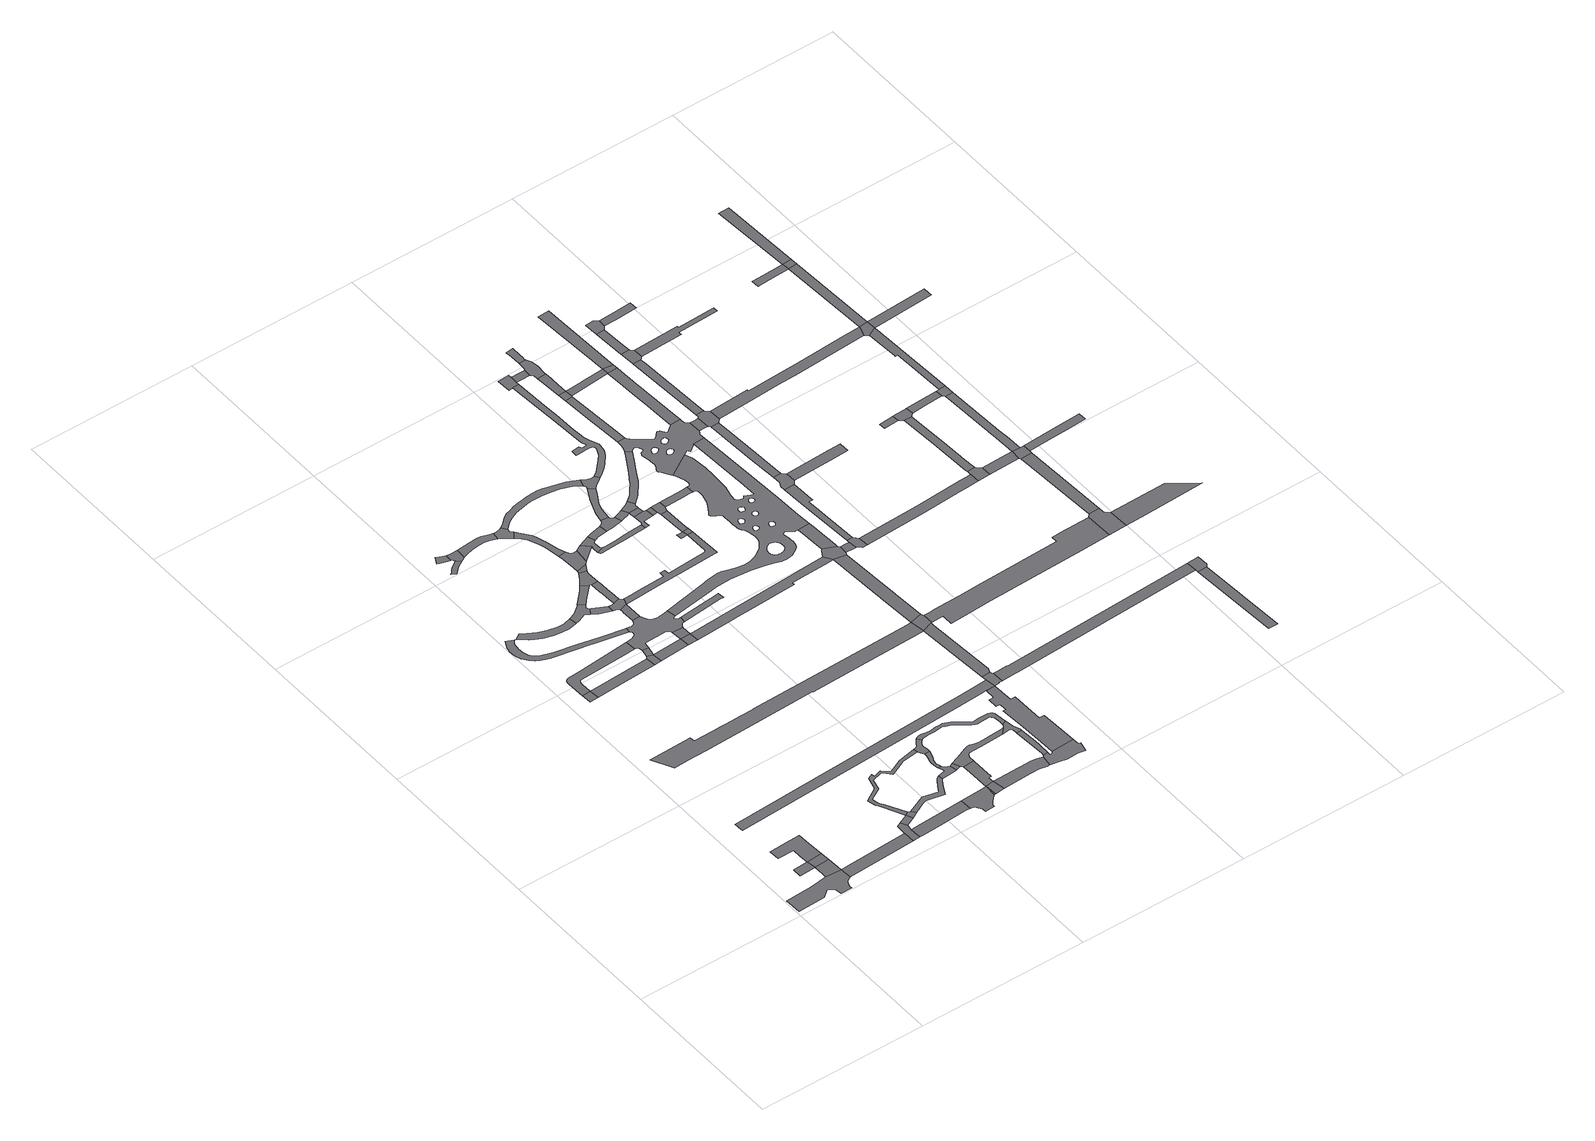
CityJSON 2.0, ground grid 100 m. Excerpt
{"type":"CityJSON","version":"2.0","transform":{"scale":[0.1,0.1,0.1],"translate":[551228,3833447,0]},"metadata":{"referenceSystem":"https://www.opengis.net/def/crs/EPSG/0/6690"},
"CityObjects":{
"road1":{"type":"Road","geometry":[{"type":"MultiSurface","lod":"1","boundaries":[[[0,1,2,3,4,5,6,7,8,9,10,11,12,13,14]]]}]},
"road2":{"type":"Road","geometry":[{"type":"MultiSurface","lod":"1","boundaries":[[[15,16,17,18]]]}]},
"road3":{"type":"Road","attributes":{"RoadStructureAttribute.sectionType":"1"},"geometry":[{"type":"MultiSurface","lod":"1","boundaries":[[[19,20,21,22,23,24,25,26,15,27]]]}]},
"road4":{"type":"Road","geometry":[{"type":"MultiSurface","lod":"1","boundaries":[[[28,29,18,30,0,14]]]}]},
"road5":{"type":"Road","geometry":[{"type":"MultiSurface","lod":"1","boundaries":[[[27,15,18,29]]]}]},
"road6":{"type":"Road","attributes":{"RoadStructureAttribute.sectionType":"1"},"geometry":[{"type":"MultiSurface","lod":"1","boundaries":[[[31,32,14,13,33]]]}]},
"road7":{"type":"Road","geometry":[{"type":"MultiSurface","lod":"1","boundaries":[[[34,35,36,37]]]}]},
"road8":{"type":"Road","geometry":[{"type":"MultiSurface","lod":"1","boundaries":[[[38,39,31,33,40,41,42]]]}]},
"road9":{"type":"Road","attributes":{"RoadStructureAttribute.sectionType":"1"},"geometry":[{"type":"MultiSurface","lod":"1","boundaries":[[[43,38,42,44]]]}]},
"road10":{"type":"Road","attributes":{"RoadStructureAttribute.sectionType":"1"},"geometry":[{"type":"MultiSurface","lod":"1","boundaries":[[[45,34,37,46,47]]]}]},
"road11":{"type":"Road","attributes":{"RoadStructureAttribute.sectionType":"1"},"geometry":[{"type":"MultiSurface","lod":"1","boundaries":[[[48,49,50,51,52,53,54,55,35,34,56,57,58,59,60,61,62,63]]]}]},
"road12":{"type":"Road","geometry":[{"type":"MultiSurface","lod":"1","boundaries":[[[64,65,43,44,66,67]]]}]},
"road13":{"type":"Road","attributes":{"RoadStructureAttribute.sectionType":"1"},"geometry":[{"type":"MultiSurface","lod":"1","boundaries":[[[68,69,70,71,72,73,74,75,76,77,78,79,80,81,82,83,84,85]]]}]},
"road14":{"type":"Road","attributes":{"RoadStructureAttribute.sectionType":"1"},"geometry":[{"type":"MultiSurface","lod":"1","boundaries":[[[86,87,88,89,90,91,92,93,94,95,96,97,98,99,100,101,102,103,104,105,106,107,108,109,110,111,112,113,114,115,116,117,118,119,120]]]}]},
"road15":{"type":"Road","attributes":{"RoadStructureAttribute.sectionType":"1"},"geometry":[{"type":"MultiSurface","lod":"1","boundaries":[[[121,122,123,124,41,40,125,126,127,128,129]]]}]},
"road16":{"type":"Road","attributes":{"RoadStructureAttribute.sectionType":"1"},"geometry":[{"type":"MultiSurface","lod":"1","boundaries":[[[130,131,132,133,134,135,136,137,138,139,140,141]]]}]},
"road17":{"type":"Road","geometry":[{"type":"MultiSurface","lod":"1","boundaries":[[[142,143,144,145,146,147,148,149,150,151,152]]]}]},
"road18":{"type":"Road","attributes":{"RoadStructureAttribute.sectionType":"7"},"geometry":[{"type":"MultiSurface","lod":"1","boundaries":[[[65,153,154,155,156,157,158,159,160,161,162,163,164,165,166,167,168,169,170,171,172,173,174,175,176,177,178,43]]]}]},
"road19":{"type":"Road","geometry":[{"type":"MultiSurface","lod":"1","boundaries":[[[179,45,47,180,181]]]}]},
"road20":{"type":"Road","attributes":{"RoadStructureAttribute.sectionType":"1"},"geometry":[{"type":"MultiSurface","lod":"1","boundaries":[[[182,183,184,185,186,187,188,189,67,66,190,191,192,193,194,195,196]]]}]},
"road21":{"type":"Road","geometry":[{"type":"MultiSurface","lod":"1","boundaries":[[[197,152,151,198,199,130,141,200,201,202]]]}]},
"road22":{"type":"Road","geometry":[{"type":"MultiSurface","lod":"1","boundaries":[[[203,204,179,181,205,206]]]}]},
"road23":{"type":"Road","geometry":[{"type":"MultiSurface","lod":"1","boundaries":[[[207,208,209,85,84,210,211,212,213,214,215,216,217,218]]]}]},
"road24":{"type":"Road","attributes":{"RoadStructureAttribute.sectionType":"1"},"geometry":[{"type":"MultiSurface","lod":"1","boundaries":[[[219,220,221,222,223,224,225,226,227,228,229,230,231,232,233,234]]]}]},
"road25":{"type":"Road","attributes":{"RoadStructureAttribute.sectionType":"1"},"geometry":[{"type":"MultiSurface","lod":"1","boundaries":[[[235,181,180,236,237]]]}]},
"road26":{"type":"Road","attributes":{"RoadStructureAttribute.sectionType":"1"},"geometry":[{"type":"MultiSurface","lod":"1","boundaries":[[[238,215,214,239,240,241]]]}]},
"road27":{"type":"Road","geometry":[{"type":"MultiSurface","lod":"1","boundaries":[[[242,243,121,129,244,245,246,247,248,249,250,251,252]]]}]},
"road28":{"type":"Road","attributes":{"RoadStructureAttribute.sectionType":"1"},"geometry":[{"type":"MultiSurface","lod":"1","boundaries":[[[253,254,255,256,257,202,201,258,259,260,261,262,263,264]]]}]},
"road29":{"type":"Road","attributes":{"RoadStructureAttribute.sectionType":"1"},"geometry":[{"type":"MultiSurface","lod":"1","boundaries":[[[265,266,267,207,218,268,269]]]}]},
"road30":{"type":"Road","attributes":{"RoadStructureAttribute.sectionType":"1"},"geometry":[{"type":"MultiSurface","lod":"1","boundaries":[[[270,271,272,273,274,275,276,277,278,279,280,281,282,283,284,285,286,287,288,289,290,291,292,293,294,295,296]]]}]},
"road31":{"type":"Road","geometry":[{"type":"MultiSurface","lod":"1","boundaries":[[[297,298,299,300,301,302,303,304,305,306,307,308,105,104,309,310,311,312,313,48,63,314,315,203,206,316,317,318,319,320,321,322,323,324,325,326,327,328,329,330,331,332,333]]]}]},
"road32":{"type":"Road","geometry":[{"type":"MultiSurface","lod":"1","boundaries":[[[334,335,336,182,196,337,338,339,340,341,342]]]}]},
"road33":{"type":"Road","attributes":{"RoadStructureAttribute.sectionType":"1"},"geometry":[{"type":"MultiSurface","lod":"1","boundaries":[[[343,344,345,346,347,348,304,303]]]}]},
"road34":{"type":"Road","geometry":[{"type":"MultiSurface","lod":"1","boundaries":[[[349,350,351,352,353,241,240,354,355,346,345,356]]]}]},
"road35":{"type":"Road","attributes":{"RoadStructureAttribute.sectionType":"1"},"geometry":[{"type":"MultiSurface","lod":"1","boundaries":[[[242,252,357]]]}]},
"road36":{"type":"Road","geometry":[{"type":"MultiSurface","lod":"1","boundaries":[[[358,235,237,359]]]}]},
"road37":{"type":"Road","attributes":{"RoadStructureAttribute.sectionType":"1"},"geometry":[{"type":"MultiSurface","lod":"1","boundaries":[[[360,361,362,363,364,365,366,367,368,369,370,371,372,373,374,375,334,342]]]}]},
"road38":{"type":"Road","geometry":[{"type":"MultiSurface","lod":"1","boundaries":[[[322,235,358,323]]]}]},
"road39":{"type":"Road","geometry":[{"type":"MultiSurface","lod":"1","boundaries":[[[376,242,357,377]]]}]},
"road40":{"type":"Road","attributes":{"RoadStructureAttribute.sectionType":"1"},"geometry":[{"type":"MultiSurface","lod":"1","boundaries":[[[378,379,380,381,382,383,384,385,351,350]]]}]},
"road41":{"type":"Road","geometry":[{"type":"MultiSurface","lod":"1","boundaries":[[[386,339,338,387,388]]]}]},
"road42":{"type":"Road","geometry":[{"type":"MultiSurface","lod":"1","boundaries":[[[389,390,265,269,391,392,382,381,393,394]]]}]},
"road43":{"type":"Road","geometry":[{"type":"MultiSurface","lod":"1","boundaries":[[[395,396,397,398,165,164,399,369,368,400,401,402,403,404,405,406]]]}]},
"road44":{"type":"Road","attributes":{"RoadStructureAttribute.sectionType":"1"},"geometry":[{"type":"MultiSurface","lod":"1","boundaries":[[[407,408,409,410,411,412,413,414,242,376]]]}]},
"road45":{"type":"Road","geometry":[{"type":"MultiSurface","lod":"1","boundaries":[[[415,416,417,418,264,263,419,420,421,422,423,424]]]}]},
"road46":{"type":"Road","attributes":{"RoadStructureAttribute.sectionType":"1"},"geometry":[{"type":"MultiSurface","lod":"1","boundaries":[[[425,426,389,394]]]}]},
"road47":{"type":"Road","attributes":{"RoadStructureAttribute.sectionType":"1"},"geometry":[{"type":"MultiSurface","lod":"1","boundaries":[[[427,428,429,430,431,432,433,434,435,422,421,436,437,438,439,440,441,442,443]]]}]},
"road48":{"type":"Road","geometry":[{"type":"MultiSurface","lod":"1","boundaries":[[[444,445,446,447,443,442,448,449,426,425,450,451]]]}]},
"road49":{"type":"Road","attributes":{"RoadStructureAttribute.sectionType":"1"},"geometry":[{"type":"MultiSurface","lod":"1","boundaries":[[[452,453,454,455,376,377,456,457,458,459,460,461]]]}]},
"road50":{"type":"Road","attributes":{"RoadStructureAttribute.sectionType":"1"},"geometry":[{"type":"MultiSurface","lod":"1","boundaries":[[[462,451,450,463]]]}]},
"road51":{"type":"Road","attributes":{"RoadStructureAttribute.sectionType":"1"},"geometry":[{"type":"MultiSurface","lod":"1","boundaries":[[[464,465,466,467,468,469,470,471,472,473,386,388,474,412,411,475,476,477,478,479,480]]]}]},
"road52":{"type":"Road","attributes":{"RoadStructureAttribute.sectionType":"1"},"geometry":[{"type":"MultiSurface","lod":"1","boundaries":[[[481,482,483,484,327,326]]]}]},
"road53":{"type":"Road","geometry":[{"type":"MultiSurface","lod":"1","boundaries":[[[485,486,462,463,487,488,489,490,491,492,493]]]}]},
"road54":{"type":"Road","attributes":{"RoadStructureAttribute.sectionType":"1"},"geometry":[{"type":"MultiSurface","lod":"1","boundaries":[[[494,495,496,497,498,499,500,501,502,503,504,505,506,507,508,509,510,511,512,513,514,515,516,395,406,517,518,519,520,521,522,523,524,525,526,527,528,529,530,531,532,533,534,535,536]]]}]},
"road55":{"type":"Road","attributes":{"RoadStructureAttribute.sectionType":"1"},"geometry":[{"type":"MultiSurface","lod":"1","boundaries":[[[537,538,539,540,541,542,543,544,545,546,547,548,549,550,551,552,553,554,555,356,345]]]}]},
"road56":{"type":"Road","attributes":{"RoadStructureAttribute.sectionType":"1"},"geometry":[{"type":"MultiSurface","lod":"1","boundaries":[[[556,557,558,559,485,493,560,561]]]}]},
"road57":{"type":"Road","attributes":{"RoadStructureAttribute.sectionType":"1"},"geometry":[{"type":"MultiSurface","lod":"1","boundaries":[[[562,563,564,565,566,567,568,569,570,571,572,573,574,415,424,575,576,577,578,579,580,581,582,583,584,585,586,587]]]}]},
"road58":{"type":"Road","attributes":{"RoadStructureAttribute.sectionType":"1"},"geometry":[{"type":"MultiSurface","lod":"1","boundaries":[[[588,589,590,591,592,489,488,593,594,595,596,597,598]]]}]},
"road59":{"type":"Road","attributes":{"RoadStructureAttribute.sectionType":"1"},"geometry":[{"type":"MultiSurface","lod":"1","boundaries":[[[599,600,601,602,603,604,605,606]]]}]},
"road60":{"type":"Road","geometry":[{"type":"MultiSurface","lod":"1","boundaries":[[[607,608,609,536,535,610,480,479,611,612,613,614,602,601]]]}]},
"road61":{"type":"Road","geometry":[{"type":"MultiSurface","lod":"1","boundaries":[[[605,615,461,460,616,617,618,619,620,621,622,623,624,625,606]]]}]},
"road62":{"type":"Road","geometry":[{"type":"MultiSurface","lod":"1","boundaries":[[[626,627,628,556,561,629,630,631,632,633,634,635,636,637]]]}]},
"road63":{"type":"Road","geometry":[{"type":"MultiSurface","lod":"1","boundaries":[[[638,639,640,641,358,359,642,643,644,645,646,647,648,649,650,651,652]]]}]},
"road64":{"type":"Road","attributes":{"RoadStructureAttribute.sectionType":"1"},"geometry":[{"type":"MultiSurface","lod":"1","boundaries":[[[653,654,655,656,626,637,657,658,659,660,661]]]}]},
"road65":{"type":"Road","attributes":{"RoadStructureAttribute.sectionType":"1"},"geometry":[{"type":"MultiSurface","lod":"1","boundaries":[[[662,663,664,634,633,665,666,667]]]}]},
"road66":{"type":"Road","attributes":{"RoadStructureAttribute.sectionType":"1"},"geometry":[{"type":"MultiSurface","lod":"1","boundaries":[[[668,669,670,671,672,673,674,675,676,677,678,679,680,681,682,683,684,685,686,687,623,622]]]}]},
"road67":{"type":"Road","geometry":[{"type":"MultiSurface","lod":"1","boundaries":[[[688,689,690,691,588,598,692,693,694,695]]]}]},
"road68":{"type":"Road","attributes":{"RoadStructureAttribute.sectionType":"1"},"geometry":[{"type":"MultiSurface","lod":"1","boundaries":[[[696,667,697,689,688]]]}]},
"road69":{"type":"Road","geometry":[{"type":"MultiSurface","lod":"1","boundaries":[[[698,699,700,544,701]]]}]},
"road70":{"type":"Road","geometry":[{"type":"MultiSurface","lod":"1","boundaries":[[[702,703,662,667,696,704,705,706]]]}]},
"road71":{"type":"Road","geometry":[{"type":"MultiSurface","lod":"1","boundaries":[[[707,701,544,543]]]}]},
"road72":{"type":"Road","geometry":[{"type":"MultiSurface","lod":"1","boundaries":[[[708,709,587,586,710,711,653,661,712,713,714,715,716]]]}]},
"road73":{"type":"Road","attributes":{"RoadStructureAttribute.sectionType":"1"},"geometry":[{"type":"MultiSurface","lod":"1","boundaries":[[[717,695,694,718]]]}]},
"road74":{"type":"Road","attributes":{"RoadStructureAttribute.sectionType":"1"},"geometry":[{"type":"MultiSurface","lod":"1","boundaries":[[[719,720,721,722,701,707]]]}]},
"road75":{"type":"Road","geometry":[{"type":"MultiSurface","lod":"1","boundaries":[[[723,724,219,234,725,726,727,728,729,730]]]}]},
"road76":{"type":"Road","attributes":{"RoadStructureAttribute.sectionType":"1"},"geometry":[{"type":"MultiSurface","lod":"1","boundaries":[[[731,732,733,734,735,736,737,738,739,740,741,742,743,744,745,746,747,748,749,750,751,752,753,754,755,756,757,758,759,760,761,762,763,764,765,766,767,768,769,770,771,772,773,774,775,776,777,778,779,780,781,782,783,784,785,786,787,788,789,790,791,792,793,794,795,796,797,798,799,800,801,802,803,804,805,806,807,808,809,333,332,810,811,812,813,814,815,816,817,818,819,820,821,822,823,824,825,826,827,828,829,830,831,832,833,834,835,836,837,838],[839,840,841,842,843,844,845,846,847,848,849,850,851,852,853,854,855,856,857,858,859,860,861,862,863,864,865,866,867,868,869],[870,871,872,873,874,875,876,877,878,879,880,881,882,883,884,885,886,887,888,889,890,891,892,893,894,895,896,897,898,899,900],[901,902,903,904,905,906,907,908,909,910,911,912,913,914,915,916],[917,918,919,920,921,922,923,924,925,926,927,928,929,930,931,932,933,934,935],[936,937,938,939,940,941,942,943,944,945,946,947,948,949,950,951,952],[953,954,955,956,957,958,959,960,961,962,963,964,965,966,967,968,969],[970,971,972,973,974,975,976,977,978,979,980,981,982,983,984,985,986,987,988,989,990,991,992,993]]]}]},
"road77":{"type":"Road","geometry":[{"type":"MultiSurface","lod":"1","boundaries":[[[994,717,718,995,721,720,996,997]]]}]},
"road78":{"type":"Road","attributes":{"RoadStructureAttribute.sectionType":"1"},"geometry":[{"type":"MultiSurface","lod":"1","boundaries":[[[998,999,1000,1001,295,1002,724,723]]]}]},
"road79":{"type":"Road","attributes":{"RoadStructureAttribute.sectionType":"1"},"geometry":[{"type":"MultiSurface","lod":"1","boundaries":[[[1003,1004,1005,1006,1007,1008,1009,1010,1011,702,706,1012,1013,1014,1015,1016,1017,1018,1019]]]}]},
"road80":{"type":"Road","geometry":[{"type":"MultiSurface","lod":"1","boundaries":[[[1020,296,295,1001,1021,1022]]]}]},
"road81":{"type":"Road","geometry":[{"type":"MultiSurface","lod":"1","boundaries":[[[763,1023,1024,1025,1026,1027,994,997,1028,1029,1030,1031,764]]]}]},
"road82":{"type":"Road","attributes":{"RoadStructureAttribute.sectionType":"1"},"geometry":[{"type":"MultiSurface","lod":"1","boundaries":[[[652,1032,296,1020,1033]]]}]},
"road83":{"type":"Road","attributes":{"RoadStructureAttribute.sectionType":"1"},"geometry":[{"type":"MultiSurface","lod":"1","boundaries":[[[1034,1035,1036,1037,1038,1039,1040,1041,1042,1043,1044,1045,1046,1047,1048,1049,1050,1051,1052,1053,1054,1055,1056,1057,1058,1059,1060,1061,1062,1063,1064,1065,1066,1067,1068,1069,1070,1071,1072,1073,716,715]]]}]},
"road84":{"type":"Road","geometry":[{"type":"MultiSurface","lod":"1","boundaries":[[[1074,1075,638,652,1033,1076,1077,1078,1079]]]}]},
"road85":{"type":"Road","geometry":[{"type":"MultiSurface","lod":"1","boundaries":[[[1080,1081,835,834,1082,1074,1079]]]}]},
"road86":{"type":"Road","geometry":[{"type":"MultiSurface","lod":"1","boundaries":[[[1083,1084,1085,1086,1050,1049,1087,1088]]]}]},
"road87":{"type":"Road","attributes":{"RoadStructureAttribute.sectionType":"1"},"geometry":[{"type":"MultiSurface","lod":"1","boundaries":[[[1089,1090,1078,1077,1091,1092]]]}]},
"road88":{"type":"Road","attributes":{"RoadStructureAttribute.sectionType":"1"},"geometry":[{"type":"MultiSurface","lod":"1","boundaries":[[[1093,1094,1095,1096,1097,1098]]]}]},
"road89":{"type":"Road","attributes":{"RoadStructureAttribute.sectionType":"1"},"geometry":[{"type":"MultiSurface","lod":"1","boundaries":[[[1099,1100,1088,1087,1101,1102,1103,1104]]]}]},
"road90":{"type":"Road","geometry":[{"type":"MultiSurface","lod":"1","boundaries":[[[1105,1106,1089,1092,1107,1108,1109,1110,1111,1112]]]}]},
"road91":{"type":"Road","geometry":[{"type":"MultiSurface","lod":"1","boundaries":[[[1113,1114,1095,1094,1115]]]}]},
"road92":{"type":"Road","geometry":[{"type":"MultiSurface","lod":"1","boundaries":[[[1116,1117,732,731,1118,1119,1120,1121,1122,1123,1124,1125,1126,1127,1128,1129,1130,1131,1132,1133,1134,1135,1136,1137,1138,1139,1140,1141,1142,1143,1144,1098,1097,1145,1146,1147,1003,1019,1148,1149,1150,1151,1152,1153,1154,1155,1156,1157,1158,1159,1160,1161,1162,1163,1164,1165,1166,1167,1168,1169,1170,757,756],[1171,1172,1173,1174,1175,1176,1177,1178,1179,1180,1181,1182,1183,1184,1185,1186,1187],[1188,1189,1190,1191,1192,1193,1194,1195,1196,1197,1198,1199,1200,1201,1202,1203,1204,1205],[1206,1207,1208,1209,1210,1211,1212,1213,1214,1215,1216,1217,1218,1219,1220,1221,1222]]]}]},
"road93":{"type":"Road","attributes":{"RoadStructureAttribute.sectionType":"1"},"geometry":[{"type":"MultiSurface","lod":"1","boundaries":[[[1223,1224,1225,1226,1227,1228,1114,1113]]]}]},
"road94":{"type":"Road","geometry":[{"type":"MultiSurface","lod":"1","boundaries":[[[1229,1230,1231,1232,1233,1234,1235,1236,1237,1238,1239,1106,1105]]]}]},
"road95":{"type":"Road","geometry":[{"type":"MultiSurface","lod":"1","boundaries":[[[1240,1241,1242,1104,1103,1243,1244,1227,1226,1245,1246,1247,1248,1249]]]}]},
"road96":{"type":"Road","attributes":{"RoadStructureAttribute.sectionType":"1"},"geometry":[{"type":"MultiSurface","lod":"1","boundaries":[[[1250,1251,1252,1253,1254,1255,1256,1240,1249]]]}]},
"road97":{"type":"Road","attributes":{"RoadStructureAttribute.sectionType":"1"},"geometry":[{"type":"MultiSurface","lod":"1","boundaries":[[[1257,1258,1259,1260,1113,1115,1261]]]}]},
"road98":{"type":"Road","geometry":[{"type":"MultiSurface","lod":"1","boundaries":[[[1262,1263,1264,1265,1236,1235,1266,1267]]]}]},
"road99":{"type":"Road","geometry":[{"type":"MultiSurface","lod":"1","boundaries":[[[1268,1269,1270,1271,1272,1263,1262]]]}]},
"road100":{"type":"Road","geometry":[{"type":"MultiSurface","lod":"1","boundaries":[[[1273,1274,1275,1122,1121,1276,1277]]]}]},
"road101":{"type":"Road","attributes":{"RoadStructureAttribute.sectionType":"1"},"geometry":[{"type":"MultiSurface","lod":"1","boundaries":[[[1278,1279,1280,1281,1282,730,729,1283,1284,1285]]]}]},
"road102":{"type":"Road","attributes":{"RoadStructureAttribute.sectionType":"1"},"geometry":[{"type":"MultiSurface","lod":"1","boundaries":[[[1286,1287,1288,1289,1290,1261,1291,1292,1293,1294,1295,1129,1128]]]}]},
"road103":{"type":"Road","attributes":{"RoadStructureAttribute.sectionType":"1"},"geometry":[{"type":"MultiSurface","lod":"1","boundaries":[[[1296,1297,1298,1299,1300,1301,1302,1303,1022,1021,1304,1305,1306,1307,1308,1309,1310,1311,1312,1313,1314,1315]]]}]},
"road104":{"type":"Road","geometry":[{"type":"MultiSurface","lod":"1","boundaries":[[[1316,1317,1273,1277,1271,1270,1318,1319,1320]]]}]},
"road105":{"type":"Road","geometry":[{"type":"MultiSurface","lod":"1","boundaries":[[[1257,1261,1290,1321]]]}]},
"road106":{"type":"Road","geometry":[{"type":"MultiSurface","lod":"1","boundaries":[[[1322,1323,1324,1325,1267,1266]]]}]},
"road107":{"type":"Road","geometry":[{"type":"MultiSurface","lod":"1","boundaries":[[[1326,1327,1328,1329,1330,1331,1316,1320]]]}]},
"road108":{"type":"Road","attributes":{"RoadStructureAttribute.sectionType":"1"},"geometry":[{"type":"MultiSurface","lod":"1","boundaries":[[[1332,1333,1334,1335,1257,1321]]]}]},
"road109":{"type":"Road","attributes":{"RoadStructureAttribute.sectionType":"1"},"geometry":[{"type":"MultiSurface","lod":"1","boundaries":[[[1336,1337,1338,1339,1340,1112,1111,1341,1342,1343,1344,1345]]]}]},
"road110":{"type":"Road","geometry":[{"type":"MultiSurface","lod":"1","boundaries":[[[1346,1347,1348,1330,1329,1349,1350]]]}]},
"road111":{"type":"Road","geometry":[{"type":"MultiSurface","lod":"1","boundaries":[[[1351,1352,1353,1347,1346]]]}]},
"road112":{"type":"Road","geometry":[{"type":"MultiSurface","lod":"1","boundaries":[[[1354,1355,1353,1352,1356,1357]]]}]},
"road113":{"type":"Road","geometry":[{"type":"MultiSurface","lod":"1","boundaries":[[[1358,1359,1360,1361,1357,1356]]]}]},
"road114":{"type":"Road","geometry":[{"type":"MultiSurface","lod":"1","boundaries":[[[1362,1363,1364,1365,1366,1367,1350,1349]]]}]},
"road115":{"type":"Road","geometry":[{"type":"MultiSurface","lod":"1","boundaries":[[[1368,1369,1336,1345,1370,1371]]]}]},
"road116":{"type":"Road","attributes":{"RoadStructureAttribute.sectionType":"1"},"geometry":[{"type":"MultiSurface","lod":"1","boundaries":[[[1372,1373,1374,1375]]]}]},
"road117":{"type":"Road","attributes":{"RoadStructureAttribute.sectionType":"1"},"geometry":[{"type":"MultiSurface","lod":"1","boundaries":[[[1376,1377,1378,1379,1380,1381,1382,1383,1319,1318,1384,1385,1386,1387,1388,1389]]]}]},
"road118":{"type":"Road","geometry":[{"type":"MultiSurface","lod":"1","boundaries":[[[1390,1391,1392,1393]]]}]},
"road119":{"type":"Road","geometry":[{"type":"MultiSurface","lod":"1","boundaries":[[[1394,1395,1396,1397,1369,1368,1398,1399,1400,1401]]]}]},
"road120":{"type":"Road","geometry":[{"type":"MultiSurface","lod":"1","boundaries":[[[1402,1403,1404,1296,1315,1405,1406]]]}]},
"road121":{"type":"Road","geometry":[{"type":"MultiSurface","lod":"1","boundaries":[[[1407,1278,1285,1375,1374,1408]]]}]},
"road122":{"type":"Road","geometry":[{"type":"MultiSurface","lod":"1","boundaries":[[[1409,1410,1411,1390,1393,1394,1401,1412]]]}]},
"road123":{"type":"Road","attributes":{"RoadStructureAttribute.sectionType":"1"},"geometry":[{"type":"MultiSurface","lod":"1","boundaries":[[[1413,1371,1370,1414]]]}]},
"road124":{"type":"Road","attributes":{"RoadStructureAttribute.sectionType":"1"},"geometry":[{"type":"MultiSurface","lod":"1","boundaries":[[[1415,1416,1404,1403]]]}]},
"road125":{"type":"Road","geometry":[{"type":"MultiSurface","lod":"1","boundaries":[[[1413,1414,1416,1415,1417,1418,1419]]]}]},
"road126":{"type":"Road","geometry":[{"type":"MultiSurface","lod":"1","boundaries":[[[1420,1421,1409,1412,1422,1423,1424]]]}]},
"road127":{"type":"Road","attributes":{"RoadStructureAttribute.sectionType":"1"},"geometry":[{"type":"MultiSurface","lod":"1","boundaries":[[[1425,1426,1427,1428,1429,1430,1431,1413,1419]]]}]},
"road128":{"type":"Road","attributes":{"RoadStructureAttribute.sectionType":"1"},"geometry":[{"type":"MultiSurface","lod":"1","boundaries":[[[1432,1433,1434,1406,1405]]]}]},
"road129":{"type":"Road","geometry":[{"type":"MultiSurface","lod":"1","boundaries":[[[1435,1436,1420,1424,1428,1427]]]}]},
"road130":{"type":"Road","attributes":{"RoadStructureAttribute.sectionType":"1"},"geometry":[{"type":"MultiSurface","lod":"1","boundaries":[[[1437,1438,1439,1440,1441,1442,1436,1435]]]}]},
"road131":{"type":"Road","attributes":{"RoadStructureAttribute.sectionType":"1"},"geometry":[{"type":"MultiSurface","lod":"1","boundaries":[[[1443,1444,1445,1446,1447,1448,1418,1417]]]}]},
"road132":{"type":"Road","geometry":[{"type":"MultiSurface","lod":"1","boundaries":[[[1449,1376,1389,1438,1437]]]}]},
"road133":{"type":"Road","geometry":[{"type":"MultiSurface","lod":"1","boundaries":[[[1450,1451,1452,1453,1454,1455]]]}]},
"road134":{"type":"Road","attributes":{"RoadStructureAttribute.sectionType":"1"},"geometry":[{"type":"MultiSurface","lod":"1","boundaries":[[[1456,1455,1376,1449]]]}]},
"road135":{"type":"Road","geometry":[{"type":"MultiSurface","lod":"1","boundaries":[[[1457,1450,1455,1456]]]}]},
"road136":{"type":"Road","attributes":{"RoadStructureAttribute.sectionType":"1"},"geometry":[{"type":"MultiSurface","lod":"1","boundaries":[[[1458,1459,1450,1457]]]}]},
"road137":{"type":"Road","attributes":{"RoadStructureAttribute.sectionType":"1"},"geometry":[{"type":"MultiSurface","lod":"1","boundaries":[[[1460,1461,1449,1437]]]}]}
},
"vertices":[
[271,150,0],[171,137,0],[11,129,0],[15,31,0],[176,38,0],[222,73,0],[245,58,0],[255,43,0],[260,8,0],[325,7,0],[325,24,0],[330,42,0],[340,62,0],[367,75,0],[362,144,0],
[262,292,0],[173,286,0],[174,231,0],[270,236,0],
[352,357,0],[350,395,0],[347,468,0],[261,465,0],[160,462,0],[163,398,0],[260,401,0],[261,345,0],[355,298,0],
[362,176,0],[358,241,0],[271,176,0],
[773,162,0],[428,148,0],[776,95,0],
[153,1927,0],[102,1925,0],[105,1865,0],[157,1868,0],
[802,237,0],[776,225,0],[818,98,0],[814,165,0],[819,200,0],
[857,262,0],[875,228,0],
[519,1945,0],[335,1877,0],[522,1887,0],
[510,2102,0],[428,2095,0],[214,2077,0],[126,2070,0],[114,2066,0],[105,2059,0],[99,2048,0],[98,2030,0],[151,1971,0],[150,1979,0],[150,1999,0],[154,2013,0],[162,2021,0],[178,2022,0],[449,2035,0],[515,2039,0],
[884,273,0],[878,278,0],[913,247,0],[894,272,0],
[350,2396,0],[346,2395,0],[307,2396,0],[249,2408,0],[201,2425,0],[156,2452,0],[123,2473,0],[86,2449,0],[101,2437,0],[137,2407,0],[160,2392,0],[194,2375,0],[255,2358,0],[296,2352,0],[336,2349,0],[353,2352,0],[395,2362,0],[387,2407,0],
[35,2471,0],[12,2425,0],[10,2415,0],[6,2399,0],[8,2374,0],[11,2352,0],[17,2334,0],[22,2322,0],[29,2309,0],[46,2288,0],[53,2282,0],[68,2270,0],[90,2257,0],[117,2245,0],[138,2237,0],[297,2206,0],[336,2199,0],[396,2186,0],[566,2151,0],[570,2182,0],[442,2208,0],[384,2220,0],[314,2234,0],[178,2262,0],[114,2281,0],[108,2285,0],[87,2298,0],[70,2318,0],[65,2325,0],[55,2353,0],[51,2388,0],[54,2400,0],[58,2423,0],[67,2440,0],[78,2449,0],
[1138,181,0],[1061,177,0],[875,168,0],[842,167,0],[842,99,0],[973,105,0],[1094,112,0],[1114,112,0],[1142,112,0],
[189,3086,0],[181,3078,0],[172,3072,0],[163,3065,0],[145,3053,0],[142,3050,0],[125,3031,0],[111,3021,0],[137,3004,0],[158,3024,0],[173,3038,0],[211,3062,0],
[172,3143,0],[145,3153,0],[127,3166,0],[103,3125,0],[117,3119,0],[127,3114,0],[136,3111,0],[148,3107,0],[156,3104,0],[174,3101,0],[177,3141,0],
[817,393,0],[804,414,0],[803,415,0],[794,457,0],[866,500,0],[881,563,0],[945,582,0],[964,562,0],[987,539,0],[1010,549,0],[1084,583,0],[1180,595,0],[1177,619,0],[1073,600,0],[1011,571,0],[990,561,0],[951,598,0],[905,583,0],[901,601,0],[873,589,0],[853,513,0],[770,462,0],[783,413,0],[784,408,0],[790,399,0],[799,385,0],
[528,1960,0],[565,1890,0],[562,1948,0],
[1160,391,0],[1143,381,0],[1132,369,0],[1113,338,0],[1091,301,0],[1002,321,0],[933,290,0],[912,280,0],[974,278,0],[994,287,0],[1006,287,0],[1103,266,0],[1132,319,0],[1153,356,0],[1161,364,0],
[208,3140,0],[181,3101,0],[187,3093,0],[222,3067,0],[240,3076,0],[243,3139,0],
[537,2008,0],[535,1983,0],[565,1963,0],[572,2002,0],
[482,2467,0],[472,2457,0],[427,2423,0],[415,2366,0],[458,2385,0],[467,2388,0],[482,2377,0],[490,2371,0],[512,2405,0],[504,2414,0],[502,2424,0],[511,2439,0],
[1768,802,0],[1752,801,0],[1702,799,0],[1596,792,0],[1290,778,0],[654,749,0],[142,725,0],[146,667,0],[144,696,0],[147,667,0],[472,682,0],[1060,709,0],[1561,733,0],[1703,741,0],[1723,742,0],[1775,744,0],
[739,1956,0],[687,1896,0],[742,1899,0],
[520,2401,0],[525,2349,0],[594,2323,0],[594,2362,0],
[1301,189,0],[1260,187,0],[1167,105,0],[1177,90,0],[1190,70,0],[1191,48,0],[1245,51,0],[1247,63,0],[1262,83,0],[1279,103,0],[1297,116,0],
[444,3133,0],[425,3139,0],[399,3147,0],[365,3150,0],[322,3146,0],[270,3087,0],[305,3096,0],[340,3101,0],[385,3105,0],[416,3097,0],[454,3083,0],[460,3129,0],
[573,2567,0],[552,2540,0],[523,2510,0],[549,2478,0],[609,2539,0],
[1717,1359,0],[1697,1358,0],[1535,1355,0],[970,1340,0],[719,1335,0],[718,1335,0],[639,1334,0],[547,1332,0],[503,1331,0],[502,1331,0],[501,1331,0],[452,1330,0],[407,1330,0],[345,1328,0],[345,1343,0],[344,1358,0],[89,1354,0],[152,1232,0],[235,1235,0],[347,1238,0],[641,1247,0],[1032,1258,0],[1032,1255,0],[1430,1265,0],[1698,1272,0],[1736,1273,0],[1722,1359,0],
[790,2156,0],[744,2150,0],[728,2151,0],[711,2158,0],[698,2167,0],[688,2182,0],[677,2211,0],[630,2209,0],[625,2191,0],[618,2183,0],[600,2178,0],[590,2179,0],[578,2142,0],[578,2127,0],[570,2117,0],[559,2112,0],[545,2105,0],[532,2035,0],[535,2028,0],[575,2022,0],[579,2037,0],[588,2041,0],[707,2044,0],[721,2039,0],[732,2032,0],[735,2020,0],[797,2017,0],[803,2031,0],[813,2041,0],[828,2046,0],[833,2081,0],[817,2081,0],[808,2086,0],[802,2096,0],[805,2101,0],[817,2106,0],[807,2159,0],
[1193,441,0],[1201,420,0],[1205,403,0],[1244,371,0],[1259,374,0],[1248,414,0],[1239,419,0],[1224,427,0],[1212,440,0],
[676,2287,0],[675,2289,0],[674,2320,0],[630,2305,0],[630,2290,0],[629,2284,0],
[682,2361,0],[670,2375,0],[631,2363,0],[626,2361,0],[616,2359,0],[617,2320,0],[627,2311,0],[689,2359,0],
[1307,117,0],
[799,1959,0],[802,1902,0],
[1207,455,0],[1204,465,0],[1203,475,0],[1205,488,0],[1207,494,0],[1210,504,0],[1218,520,0],[1225,541,0],[1231,561,0],[1199,561,0],[1199,547,0],[1198,534,0],[1191,511,0],[1187,491,0],[1187,489,0],[1188,466,0],
[1350,197,0],[1364,122,0],
[668,2410,0],[666,2463,0],[664,2509,0],[663,2537,0],[623,2535,0],[626,2477,0],[627,2452,0],[628,2423,0],
[1269,424,0],[1273,378,0],[1287,382,0],
[624,2642,0],[600,2604,0],[616,2544,0],[618,2543,0],[659,2613,0],[664,2631,0],
[1232,672,0],[1215,648,0],[1205,631,0],[1195,625,0],[1196,571,0],[1231,578,0],[1230,592,0],[1227,604,0],[1228,614,0],[1232,626,0],[1243,643,0],[1252,651,0],
[1350,232,0],[1366,233,0],[1366,241,0],[1365,298,0],[1364,372,0],[1299,371,0],[1300,290,0],[1301,207,0],
[514,3139,0],[500,3131,0],[486,3129,0],[475,3128,0],[485,3065,0],[514,3041,0],[519,3037,0],[546,3075,0],[532,3094,0],[534,3108,0],
[691,2673,0],[629,2657,0],
[650,2845,0],[632,2917,0],[630,2927,0],[626,2941,0],[612,2980,0],[604,3001,0],[586,3025,0],[579,3036,0],[569,3048,0],[547,3011,0],[567,2987,0],[584,2955,0],[595,2922,0],[598,2909,0],[607,2877,0],[619,2799,0],[663,2806,0],
[700,2776,0],[690,2777,0],[680,2780,0],[671,2790,0],[623,2769,0],[629,2689,0],[704,2689,0],[714,2779,0],
[1621,197,0],[1585,200,0],[1563,201,0],[1516,201,0],[1534,131,0],[1589,132,0],[1624,124,0],[1631,123,0],[1646,121,0],[1658,189,0],
[751,2798,0],[793,2758,0],
[1612,474,0],[1581,472,0],[1471,466,0],[1449,468,0],[1432,474,0],[1430,475,0],[1420,479,0],[1402,476,0],[1386,472,0],[1313,442,0],[1295,378,0],[1364,410,0],[1372,425,0],[1382,433,0],[1451,436,0],[1592,442,0],[1624,475,0],
[1071,2068,0],[1091,2069,0],[1087,2107,0],[1072,2105,0],
[818,2824,0],[788,2813,0],[790,2738,0],[789,2705,0],[831,2719,0],[820,2723,0],[818,2766,0],[820,2774,0],[832,2783,0],
[1660,551,0],[1657,569,0],[1655,585,0],[1650,594,0],[1642,600,0],[1631,605,0],[1618,604,0],[1568,605,0],[1538,603,0],[1520,612,0],[1506,620,0],[1473,645,0],[1445,667,0],[1404,685,0],[1403,685,0],[1383,684,0],[1369,683,0],[1362,683,0],[1323,679,0],[1294,682,0],[1272,686,0],[1256,683,0],[1243,679,0],[1260,657,0],[1273,658,0],[1298,660,0],[1341,659,0],[1373,663,0],[1385,666,0],[1403,659,0],[1437,646,0],[1460,628,0],[1513,586,0],[1528,579,0],[1542,576,0],[1570,578,0],[1619,579,0],[1627,571,0],[1633,565,0],[1638,533,0],[1639,518,0],[1640,497,0],[1665,511,0],
[909,2331,0],[1047,2337,0],[1245,2346,0],[1263,2347,0],[1263,2354,0],[1256,2491,0],[1254,2537,0],[1221,2535,0],[1222,2496,0],[1225,2398,0],[1219,2388,0],[1211,2384,0],[1028,2375,0],[979,2373,0],[978,2401,0],[947,2398,0],[947,2370,0],[809,2364,0],[713,2359,0],
[911,2848,0],[906,2847,0],[884,2841,0],[843,2832,0],[861,2794,0],[916,2799,0],
[974,3205,0],[894,3228,0],[856,3238,0],[824,3243,0],[789,3242,0],[746,3240,0],[727,3236,0],[695,3230,0],[658,3223,0],[632,3214,0],[597,3202,0],[568,3182,0],[539,3157,0],[569,3142,0],[602,3160,0],[639,3177,0],[686,3189,0],[737,3198,0],[754,3201,0],[816,3201,0],[872,3193,0],[919,3183,0],[979,3162,0],[1013,3139,0],[1023,3133,0],[1037,3175,0],
[1082,2733,0],[1027,2729,0],[960,2724,0],[910,2720,0],[848,2716,0],[796,2691,0],[806,2688,0],[877,2692,0],[957,2697,0],[1070,2703,0],[1084,2704,0],
[1696,271,0],[1694,304,0],[1688,407,0],[1656,405,0],[1662,306,0],[1667,215,0],[1666,199,0],[1694,199,0],
[1688,417,0],[1682,433,0],[1673,454,0],[1637,485,0],[1628,444,0],[1640,444,0],[1650,441,0],[1655,433,0],
[1663,191,0],[1700,112,0],[1746,104,0],[1813,106,0],[1853,97,0],[1866,154,0],[1854,159,0],[1852,199,0],[1716,193,0],[1708,182,0],[1693,179,0],
[941,2880,0],[936,2866,0],[924,2854,0],[938,2802,0],[951,2803,0],[995,2810,0],[1004,2812,0],[1022,2816,0],[1012,2857,0],[998,2856,0],[992,2861,0],[987,2876,0],
[1659,2003,0],[1427,1991,0],[1366,1988,0],[1364,1988,0],[1017,1912,0],[1040,1913,0],[1041,1913,0],[1167,1918,0],[1428,1930,0],[1427,1945,0],[1516,1948,0],[1660,1954,0],[1687,1956,0],[1689,1956,0],[1691,1956,0],
[1028,3105,0],[994,3040,0],[993,3037,0],[953,2937,0],[989,2912,0],[994,2941,0],[1009,2984,0],[1041,3041,0],[1061,3078,0],
[1068,2878,0],[1048,2868,0],[1034,2864,0],[1040,2821,0],[1067,2829,0],[1087,2839,0],
[1847,293,0],[1841,424,0],[1812,424,0],[1807,617,0],[1779,616,0],[1775,737,0],[1775,742,0],[1722,740,0],[1722,679,0],[1703,678,0],[1691,678,0],[1691,620,0],[1702,620,0],[1704,620,0],[1714,621,0],[1717,572,0],[1705,574,0],[1698,573,0],[1706,444,0],[1712,303,0],
[1148,2804,0],[1090,2800,0],[1093,2748,0],[1089,2737,0],[1111,2706,0],[1107,2747,0],[1172,2753,0],[1167,2802,0],
[1146,2841,0],[1088,2826,0],
[1192,2567,0],[1179,2569,0],[1182,2534,0],[1215,2568,0],
[1128,2910,0],[1104,2895,0],[1146,2854,0],[1145,2865,0],[1151,2874,0],
[1253,2570,0],
[1090,3152,0],[1068,3159,0],[1030,3124,0],[1033,3115,0],[1074,3092,0],[1095,3106,0],[1115,3120,0],[1128,3129,0],[1109,3155,0],
[1196,2804,0],[1199,2756,0],
[1251,2597,0],[1245,2735,0],[1206,2733,0],[1212,2620,0],
[1814,835,0],[1766,832,0],[1777,744,0],[1781,744,0],[1807,746,0],[1807,750,0],[1827,750,0],[1824,819,0],
[1712,3044,0],[1645,3041,0],[1661,2679,0],[1665,2595,0],[1666,2572,0],[1650,2574,0],[1649,2574,0],[1617,2590,0],[1613,2592,0],[1604,2578,0],[1597,2580,0],[1578,2586,0],[1569,2590,0],[1563,2598,0],[1562,2609,0],[1564,2622,0],[1566,2634,0],[1580,2694,0],[1584,2749,0],[1588,2810,0],[1587,2873,0],[1584,2913,0],[1581,2941,0],[1576,2965,0],[1568,2988,0],[1560,3006,0],[1426,2923,0],[1436,2906,0],[1451,2863,0],[1454,2838,0],[1451,2822,0],[1441,2813,0],[1430,2813,0],[1433,2768,0],[1443,2767,0],[1449,2763,0],[1454,2755,0],[1456,2740,0],[1454,2719,0],[1449,2699,0],[1447,2692,0],[1439,2661,0],[1426,2641,0],[1419,2628,0],[1402,2600,0],[1394,2589,0],[1397,2578,0],[1406,2569,0],[1419,2560,0],[1439,2549,0],[1445,2539,0],[1445,2524,0],[1446,2482,0],[1447,2461,0],[1448,2435,0],[1449,2433,0],[1451,2417,0],[1458,2403,0],[1471,2389,0],[1478,2360,0],[1479,2356,0],[1483,2328,0],[1482,2304,0],[1477,2284,0],[1464,2266,0],[1446,2245,0],[1417,2223,0],[1401,2214,0],[1386,2206,0],[1362,2199,0],[1342,2194,0],[1313,2193,0],[1268,2203,0],[1221,2216,0],[1198,2224,0],[1170,2225,0],[1109,2218,0],[1090,2214,0],[1077,2211,0],[1074,2144,0],[1102,2148,0],[1121,2151,0],[1201,2153,0],[1316,2141,0],[1398,2125,0],[1444,2113,0],[1478,2101,0],[1504,2098,0],[1521,2098,0],[1550,2106,0],[1568,2118,0],[1585,2128,0],[1598,2141,0],[1606,2154,0],[1609,2167,0],[1610,2181,0],[1609,2207,0],[1609,2209,0],[1604,2252,0],[1621,2265,0],[1654,2242,0],[1664,2234,0],[1673,2233,0],[1681,2235,0],[1753,2238,0],[1749,2324,0],[1741,2477,0],[1731,2685,0],[1612,2545,0],[1613,2548,0],[1614,2551,0],[1616,2553,0],[1618,2554,0],[1619,2555,0],[1621,2557,0],[1624,2557,0],[1628,2558,0],[1631,2557,0],[1634,2556,0],[1636,2554,0],[1638,2552,0],[1640,2550,0],[1641,2547,0],[1642,2544,0],[1642,2540,0],[1641,2537,0],[1639,2535,0],[1637,2532,0],[1635,2530,0],[1632,2529,0],[1629,2528,0],[1625,2528,0],[1623,2528,0],[1620,2529,0],[1617,2531,0],[1615,2533,0],[1613,2536,0],[1612,2539,0],[1612,2542,0],[1577,2442,0],[1574,2444,0],[1572,2446,0],[1570,2449,0],[1569,2452,0],[1568,2456,0],[1569,2458,0],[1569,2461,0],[1571,2464,0],[1573,2467,0],[1575,2469,0],[1576,2470,0],[1578,2470,0],[1581,2471,0],[1584,2472,0],[1588,2471,0],[1591,2470,0],[1593,2468,0],[1596,2466,0],[1597,2463,0],[1599,2460,0],[1599,2457,0],[1599,2454,0],[1598,2451,0],[1597,2448,0],[1595,2445,0],[1592,2443,0],[1590,2442,0],[1586,2441,0],[1583,2441,0],[1580,2441,0],[1515,2353,0],[1507,2359,0],[1505,2366,0],[1506,2373,0],[1511,2382,0],[1517,2387,0],[1518,2388,0],[1524,2388,0],[1530,2385,0],[1532,2383,0],[1536,2380,0],[1539,2373,0],[1538,2364,0],[1533,2357,0],[1528,2353,0],[1521,2353,0],[1480,2442,0],[1479,2446,0],[1478,2449,0],[1480,2456,0],[1481,2459,0],[1482,2461,0],[1484,2466,0],[1489,2470,0],[1491,2471,0],[1497,2471,0],[1503,2468,0],[1506,2466,0],[1511,2463,0],[1513,2456,0],[1512,2454,0],[1511,2447,0],[1506,2440,0],[1500,2436,0],[1490,2437,0],[1600,2363,0],[1601,2363,0],[1606,2363,0],[1612,2360,0],[1620,2356,0],[1621,2348,0],[1620,2343,0],[1620,2340,0],[1615,2332,0],[1610,2328,0],[1599,2330,0],[1595,2331,0],[1589,2334,0],[1587,2341,0],[1590,2350,0],[1590,2351,0],[1593,2359,0],[1556,2536,0],[1563,2529,0],[1565,2526,0],[1565,2524,0],[1563,2516,0],[1559,2508,0],[1556,2506,0],[1553,2504,0],[1543,2505,0],[1537,2508,0],[1533,2510,0],[1531,2517,0],[1531,2528,0],[1536,2535,0],[1539,2536,0],[1544,2539,0],[1550,2539,0],[1469,2206,0],[1477,2218,0],[1483,2227,0],[1495,2235,0],[1505,2240,0],[1513,2239,0],[1520,2239,0],[1532,2233,0],[1534,2231,0],[1540,2225,0],[1548,2214,0],[1554,2203,0],[1554,2199,0],[1554,2189,0],[1551,2173,0],[1540,2160,0],[1528,2154,0],[1510,2150,0],[1507,2150,0],[1493,2151,0],[1479,2159,0],[1469,2178,0],[1465,2192,0],[1468,2202,0],
[1253,2807,0],[1205,2749,0],[1248,2752,0],[1256,2763,0],
[1826,863,0],[1826,878,0],[1800,1276,0],[1800,1295,0],[1736,1272,0],
[1337,3203,0],[1322,3177,0],[1263,3075,0],[1261,3072,0],[1223,3012,0],[1219,3005,0],[1192,2971,0],[1169,2942,0],[1144,2921,0],[1198,2915,0],[1255,2986,0],[1258,2989,0],[1302,3066,0],[1314,3086,0],[1335,3122,0],[1359,3168,0],[1369,3184,0],
[1795,1377,0],[1805,1298,0],[1803,1361,0],
[1415,2812,0],[1389,2810,0],[1388,2810,0],[1364,2810,0],[1276,2809,0],[1275,2764,0],[1380,2767,0],[1388,2767,0],[1411,2768,0],
[1714,1511,0],[1763,1943,0],
[1156,3149,0],[1179,3170,0],[1207,3195,0],[1243,3242,0],[1261,3274,0],[1267,3295,0],[1269,3311,0],[1268,3328,0],[1264,3342,0],[1248,3374,0],[1238,3411,0],[1235,3445,0],[1231,3487,0],[1229,3601,0],[1221,3738,0],[1212,3910,0],[1175,3909,0],[1198,3546,0],[1201,3462,0],[1201,3441,0],[1207,3388,0],[1218,3359,0],[1199,3354,0],[1193,3355,0],[1186,3356,0],[1176,3369,0],[1130,3363,0],[1130,3328,0],[1170,3330,0],[1191,3331,0],[1215,3331,0],[1226,3327,0],[1234,3326,0],[1238,3318,0],[1239,3310,0],[1235,3295,0],[1221,3266,0],[1195,3234,0],[1183,3221,0],[1136,3174,0],
[1690,2052,0],[1683,2042,0],[1766,1950,0],[1770,1959,0],[1772,2008,0],[1764,2022,0],
[1764,2038,0],[1754,2226,0],[1682,2217,0],
[1212,3993,0],[1167,3990,0],[1144,3990,0],[1148,3905,0],[1211,3930,0],[1213,3974,0],
[1829,2009,0],[1808,2009,0],[1811,1958,0],[1834,1957,0],
[1395,3321,0],[1369,3677,0],[1327,3674,0],[1337,3505,0],[1353,3282,0],[1398,3286,0],
[1243,3974,0],[1239,3974,0],[1236,3930,0],[1242,3930,0],[1296,3931,0],[1299,3975,0],
[1862,2028,0],[1829,2026,0],[1851,1947,0],[1854,1945,0],[1855,1944,0],[1860,1938,0],[1888,1939,0],[1886,1999,0],
[1368,3730,0],[1324,3728,0],[1372,3687,0],
[1590,3026,0],[1600,3009,0],[1711,3079,0],[1712,3082,0],[1717,3088,0],[1723,3099,0],[1720,3174,0],[1712,3181,0],[1707,3186,0],[1700,3193,0],[1700,3194,0],[1699,3212,0],[1698,3224,0],[1636,3221,0],[1604,3194,0],[1596,3188,0],[1591,3188,0],[1586,3191,0],[1566,3219,0],[1558,3224,0],[1551,3223,0],[1533,3204,0],[1520,3192,0],[1512,3189,0],[1501,3193,0],[1496,3197,0],[1450,3230,0],[1410,3264,0],[1402,3274,0],[1352,3270,0],[1351,3245,0],[1345,3217,0],[1380,3193,0],[1388,3196,0],[1394,3199,0],[1399,3199,0],[1407,3190,0],[1414,3178,0],[1418,3164,0],[1416,3156,0],[1410,3154,0],[1399,3148,0],[1393,3140,0],[1390,3133,0],[1393,3105,0],[1395,3089,0],[1398,3056,0],[1399,3041,0],[1400,3037,0],[1393,3019,0],[1387,3010,0],[1380,2999,0],[1383,2988,0],[1387,2982,0],[1415,2941,0],[1539,3071,0],[1538,3063,0],[1533,3058,0],[1524,3051,0],[1521,3051,0],[1515,3050,0],[1508,3051,0],[1500,3056,0],[1496,3059,0],[1498,3069,0],[1505,3080,0],[1506,3082,0],[1519,3086,0],[1523,3085,0],[1526,3085,0],[1533,3082,0],[1536,3077,0],[1482,3127,0],[1484,3124,0],[1482,3116,0],[1477,3111,0],[1475,3109,0],[1468,3104,0],[1459,3102,0],[1453,3102,0],[1450,3105,0],[1442,3112,0],[1442,3116,0],[1442,3122,0],[1450,3135,0],[1463,3139,0],[1470,3141,0],[1471,3140,0],[1478,3135,0],[1481,3129,0],[1523,3148,0],[1531,3160,0],[1544,3164,0],[1550,3166,0],[1551,3166,0],[1559,3160,0],[1562,3154,0],[1565,3149,0],[1563,3142,0],[1558,3136,0],[1550,3130,0],[1540,3128,0],[1537,3128,0],[1534,3127,0],[1532,3130,0],[1523,3138,0],[1523,3140,0],
[1367,3832,0],[1368,3847,0],[1367,3870,0],[1364,3890,0],[1314,3886,0],[1316,3857,0],
[1852,2239,0],[1848,2310,0],[1846,2361,0],[1870,2361,0],[1868,2402,0],[1868,2404,0],[1863,2506,0],[1804,2503,0],[1807,2439,0],[1813,2315,0],[1818,2235,0],
[1306,4030,0],[1307,4000,0],[1304,3986,0],[1306,3921,0],[1312,3913,0],[1365,3902,0],[1369,3962,0],[1362,4002,0],[1356,4018,0],[1348,4030,0],
[1346,4044,0],[1346,4050,0],[1346,4081,0],[1345,4136,0],[1303,4131,0],[1306,4106,0],[1306,4088,0],
[1612,3747,0],[1582,3745,0],[1495,3740,0],[1457,3736,0],[1614,3707,0],
[1860,2611,0],[1814,2608,0],[1817,2562,0],[1802,2535,0],[1884,2530,0],[1882,2590,0],
[1848,2847,0],[1847,2864,0],[1836,3087,0],[1788,3087,0],[1804,2787,0],
[1773,3176,0],[1748,3175,0],[1727,3174,0],[1752,3100,0],[1777,3101,0],
[3075,871,0],[1921,819,0],[1910,822,0],[1866,820,0],[1861,820,0],[1913,754,0],[1929,754,0],[3078,806,0],
[1679,3586,0],[1678,3616,0],[1676,3655,0],[1676,3656,0],[1674,3710,0],[1621,3589,0],[1622,3566,0],[1625,3495,0],[1628,3421,0],[1636,3236,0],
[2886,1432,0],[2708,1428,0],[2653,1426,0],[2654,1388,0],[2171,1374,0],[2030,1369,0],[1878,1365,0],[1840,1363,0],[1840,1299,0],[1843,1299,0],[1881,1301,0],[1876,1290,0],[1876,1279,0],[1877,1234,0],[1878,1234,0],[1928,1236,0],[2091,1244,0],[2137,1246,0],[2713,1263,0],[2891,1269,0],
[1782,3202,0],[1783,3189,0],[1855,3109,0],[1852,3181,0],[1829,3202,0],
[1672,3741,0],
[2142,2539,0],[2226,2542,0],[2224,2602,0],[2153,2600,0],
[1828,3225,0],[1826,3265,0],[1806,3664,0],[1804,3687,0],[1755,3684,0],[1780,3246,0],
[1652,4244,0],[1587,4242,0],[1607,3828,0],[1609,3801,0],
[2608,2034,0],[2581,2032,0],[2539,2030,0],[2257,2014,0],[1988,2003,0],[1963,1942,0],[2260,1954,0],[2490,1967,0],[2542,1970,0],[2607,1974,0],
[1800,3778,0],[1750,3775,0],[1751,3765,0],[1821,3703,0],[1819,3761,0],
[1796,3846,0],[1790,3968,0],[1740,3966,0],
[1786,4052,0],[1735,4049,0],[1808,3990,0],[1808,4035,0],
[1879,3993,0],[2013,3999,0],[2011,4044,0],[1905,4039,0],
[2076,3711,0],[2075,3730,0],[2320,3737,0],[2319,3764,0],[2096,3758,0],[2095,3769,0],
[2652,2062,0],[2607,2059,0],[2681,1976,0],[2679,2036,0],
[3111,251,0],[3165,250,0],[3135,792,0],[3079,788,0],
[2814,3217,0],[2694,3211,0],[2402,3196,0],[2365,3194,0],[2252,3189,0],[2094,3181,0],[2094,3184,0],[2093,3194,0],[2046,3118,0],[2241,3128,0],[2368,3134,0],[2425,3137,0],[2698,3151,0],[2793,3156,0],
[2554,2603,0],[2466,2597,0],[2469,2557,0],[2557,2563,0],
[2580,2546,0],[2594,2297,0],[2604,2115,0],[2606,2073,0],[2648,2140,0],[2646,2169,0],[2639,2299,0],[2625,2544,0],
[2968,1415,0],[2967,1453,0],[2904,1451,0],[2998,1272,0],[2994,1393,0],
[3146,874,0],[3149,809,0],
[2642,2608,0],[2632,2607,0],[2573,2605,0],[2645,2563,0],
[2872,2042,0],[2866,1982,0],
[2943,1975,0],[2876,1972,0],
[2943,1992,0],[2941,2040,0],[2920,2039,0],
[2833,2617,0],[2731,2612,0],[2649,2563,0],[2734,2567,0],[2835,2572,0],
[2915,2144,0],[2912,2204,0],[2896,2561,0],[2849,2559,0],[2864,2234,0],[2865,2202,0],[2866,2192,0],
[3126,1276,0],[3485,1288,0],[3334,1399,0],
[2893,2620,0],[2856,2619,0],
[2869,3166,0],[2817,3138,0],[2826,2943,0],[2826,2941,0],[2841,2942,0],[2847,2804,0],
[3067,1998,0],[3232,2005,0],[3302,2008,0],[3300,2056,0],[3160,2050,0],[3019,2044,0],
[2866,3223,0],
[2783,3810,0],[2657,3805,0],[2588,3802,0],[2589,3757,0],[2660,3760,0],[2786,3765,0],
[2840,3768,0],
[2838,3813,0],
[2815,4297,0],[2752,4294,0],
[3238,3187,0],[3235,3242,0]
]}
